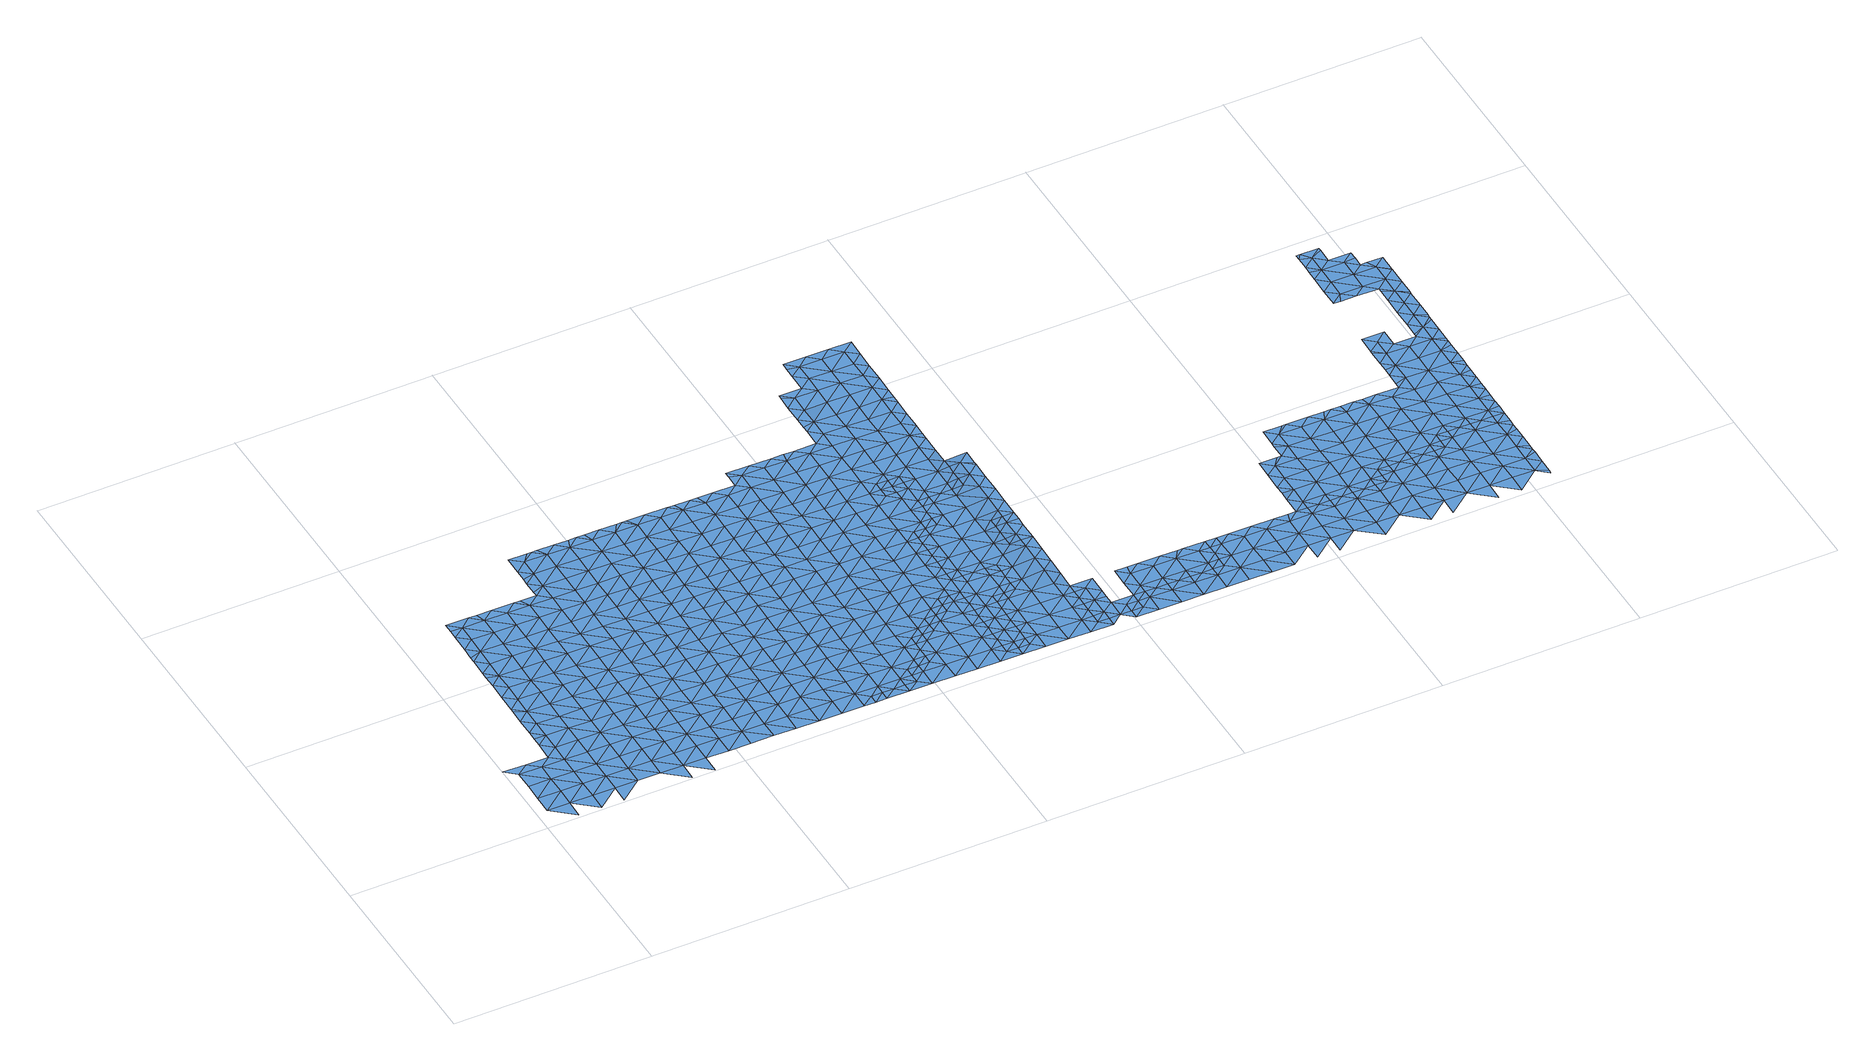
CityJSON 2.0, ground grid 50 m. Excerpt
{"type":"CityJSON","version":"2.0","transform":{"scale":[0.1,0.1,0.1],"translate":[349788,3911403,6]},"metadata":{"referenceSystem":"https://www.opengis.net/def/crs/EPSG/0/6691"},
"CityObjects":{
"waterbody1":{"type":"WaterBody","attributes":{"name":"7","class":"1140","function":"1","WaterBodyRiverFloodingRiskAttribute.description":"4","WaterBodyRiverFloodingRiskAttribute.rankOrg":"1","WaterBodyRiverFloodingRiskAttribute.adminType":"2","WaterBodyRiverFloodingRiskAttribute.scale":"L2"},"geometry":[{"type":"MultiSurface","lod":"1","boundaries":[[[0,1,2]],[[3,0,2]],[[4,5,1]],[[2,6,3]],[[4,7,5]],[[8,7,9]],[[4,1,0]],[[9,7,10]],[[11,12,3]],[[3,13,0]],[[7,4,10]],[[13,4,0]],[[10,14,9]],[[15,10,4]],[[3,12,13]],[[13,15,4]],[[16,14,10]],[[11,17,12]],[[10,15,16]],[[13,18,15]],[[16,19,14]],[[13,12,18]],[[20,14,19]],[[18,12,17]],[[20,21,22]],[[15,23,16]],[[19,21,20]],[[24,22,21]],[[25,19,16]],[[26,27,17]],[[15,18,23]],[[28,24,21]],[[29,24,28]],[[30,25,16]],[[30,16,23]],[[29,31,32]],[[19,33,21]],[[32,31,34]],[[18,17,27]],[[29,28,31]],[[18,35,23]],[[36,37,34]],[[31,36,34]],[[27,35,18]],[[28,21,33]],[[19,25,33]],[[38,39,37]],[[36,38,37]],[[23,40,30]],[[41,40,23]],[[31,28,42]],[[43,25,30]],[[39,44,45]],[[23,35,41]],[[28,33,42]],[[31,46,36]],[[45,44,47]],[[44,39,38]],[[48,35,27]],[[25,43,33]],[[49,31,42]],[[50,51,47]],[[52,38,36]],[[53,42,33]],[[47,44,50]],[[46,31,49]],[[30,40,43]],[[48,54,35]],[[35,55,41]],[[56,57,58]],[[56,51,57]],[[59,49,42]],[[51,50,57]],[[52,36,46]],[[44,38,52]],[[60,61,58]],[[33,43,53]],[[53,59,42]],[[52,62,44]],[[60,58,57]],[[63,43,40]],[[35,54,55]],[[62,64,44]],[[40,41,63]],[[61,65,66]],[[50,64,57]],[[60,65,61]],[[50,44,64]],[[48,67,54]],[[68,52,46]],[[41,55,63]],[[69,66,65]],[[70,49,59]],[[71,67,48]],[[46,49,68]],[[72,73,43]],[[74,65,60]],[[75,69,65]],[[49,70,68]],[[67,76,54]],[[54,77,55]],[[43,63,72]],[[53,43,73]],[[68,78,52]],[[57,64,79]],[[60,57,74]],[[55,77,63]],[[74,57,79]],[[59,53,80]],[[62,52,81]],[[77,54,76]],[[80,53,73]],[[70,59,80]],[[81,52,78]],[[82,79,64]],[[65,83,75]],[[83,65,74]],[[70,84,68]],[[64,62,82]],[[72,63,85]],[[63,77,85]],[[62,81,82]],[[85,86,72]],[[72,87,73]],[[70,80,88]],[[75,83,89]],[[87,80,73]],[[78,68,84]],[[90,91,79]],[[67,92,93]],[[70,88,84]],[[76,67,94]],[[74,91,83]],[[83,95,89]],[[79,82,90]],[[74,79,91]],[[94,67,93]],[[87,72,86]],[[77,96,85]],[[97,88,80]],[[77,76,96]],[[87,98,80]],[[78,84,99]],[[81,78,100]],[[98,97,80]],[[76,94,96]],[[82,81,100]],[[101,86,85]],[[83,102,95]],[[103,84,88]],[[78,99,100]],[[83,91,102]],[[104,101,85]],[[85,96,104]],[[105,91,90]],[[82,100,106]],[[90,82,107]],[[101,108,86]],[[108,98,87]],[[103,88,97]],[[99,84,103]],[[105,102,91]],[[109,95,102]],[[94,93,110]],[[82,106,107]],[[87,86,108]],[[103,111,99]],[[99,112,100]],[[110,93,113]],[[96,94,110]],[[105,90,107]],[[110,114,96]],[[108,115,98]],[[116,103,97]],[[106,100,112]],[[99,111,112]],[[104,96,117]],[[118,102,105]],[[97,98,116]],[[109,102,118]],[[117,96,114]],[[101,104,117]],[[119,108,101]],[[116,98,115]],[[107,106,120]],[[113,121,110]],[[122,111,103]],[[120,106,112]],[[123,109,118]],[[107,124,105]],[[125,122,103]],[[126,124,107]],[[111,122,112]],[[101,117,119]],[[119,127,108]],[[108,128,115]],[[105,124,118]],[[103,116,125]],[[107,120,126]],[[121,113,129]],[[114,110,121]],[[128,116,115]],[[130,117,114]],[[123,118,131]],[[132,131,118]],[[124,132,118]],[[128,108,127]],[[133,114,121]],[[120,112,134]],[[116,135,125]],[[134,112,122]],[[120,136,126]],[[137,121,129]],[[119,117,130]],[[114,133,130]],[[135,116,128]],[[138,122,125]],[[120,134,139]],[[140,131,141]],[[142,143,119]],[[144,140,141]],[[131,132,141]],[[136,145,126]],[[127,143,128]],[[145,132,124]],[[146,125,135]],[[137,147,121]],[[121,148,133]],[[144,149,150]],[[119,130,142]],[[120,139,136]],[[127,119,143]],[[124,126,145]],[[149,144,141]],[[138,125,146]],[[151,150,149]],[[143,152,128]],[[128,153,135]],[[132,154,141]],[[134,122,155]],[[151,156,157]],[[121,147,148]],[[139,134,155]],[[130,158,142]],[[151,149,156]],[[122,138,155]],[[130,133,158]],[[135,159,146]],[[155,160,139]],[[132,145,154]],[[156,161,157]],[[133,148,158]],[[136,139,160]],[[162,143,142]],[[128,152,153]],[[163,138,146]],[[136,164,145]],[[147,137,165]],[[141,154,166]],[[149,141,167]],[[168,162,142]],[[159,163,146]],[[169,161,156]],[[135,153,159]],[[165,170,147]],[[147,171,148]],[[167,172,149]],[[138,163,155]],[[142,158,168]],[[141,166,167]],[[136,160,173]],[[145,174,154]],[[170,171,147]],[[156,149,172]],[[148,171,158]],[[164,136,173]],[[156,172,169]],[[155,175,160]],[[152,143,176]],[[176,143,162]],[[174,177,154]],[[175,155,163]],[[145,164,174]],[[153,152,178]],[[169,172,179]],[[180,170,165]],[[166,154,177]],[[181,162,168]],[[178,152,176]],[[159,153,178]],[[167,166,177]],[[158,171,182]],[[168,158,181]],[[178,183,159]],[[159,184,163]],[[160,175,185]],[[173,160,186]],[[181,158,182]],[[187,171,170]],[[184,175,163]],[[179,172,188]],[[160,185,186]],[[181,189,162]],[[162,190,176]],[[164,173,191]],[[192,188,172]],[[167,177,193]],[[172,167,192]],[[190,178,176]],[[194,170,180]],[[191,173,186]],[[159,183,184]],[[171,195,182]],[[196,185,175]],[[167,193,192]],[[174,164,197]],[[190,162,189]],[[170,194,187]],[[196,186,185]],[[197,164,191]],[[198,175,184]],[[178,199,183]],[[192,200,188]],[[177,174,201]],[[177,202,193]],[[203,189,181]],[[204,199,178]],[[205,194,180]],[[171,187,195]],[[196,175,198]],[[204,178,190]],[[181,182,203]],[[174,197,201]],[[183,206,184]],[[193,202,192]],[[207,205,180]],[[205,187,194]],[[203,182,195]],[[208,200,192]],[[199,206,183]],[[202,177,201]],[[184,206,198]],[[209,186,196]],[[210,197,191]],[[191,186,211]],[[212,208,192]],[[213,189,203]],[[205,214,187]],[[187,215,195]],[[186,209,211]],[[190,189,216]],[[190,217,204]],[[212,192,202]],[[198,218,196]],[[215,203,195]],[[216,189,213]],[[210,191,211]],[[201,197,210]],[[204,217,199]],[[219,202,201]],[[220,198,206]],[[212,221,208]],[[222,209,196]],[[223,206,199]],[[187,214,215]],[[218,198,220]],[[218,222,196]],[[224,213,203]],[[190,216,217]],[[207,225,205]],[[219,201,210]],[[217,223,199]],[[209,226,211]],[[225,214,205]],[[202,227,212]],[[228,203,215]],[[226,210,211]],[[221,212,229]],[[223,230,206]],[[206,231,220]],[[225,207,232]],[[202,219,233]],[[214,234,215]],[[203,228,224]],[[225,234,214]],[[235,218,220]],[[209,222,226]],[[216,213,236]],[[237,219,210]],[[202,233,227]],[[229,212,227]],[[236,213,224]],[[217,216,236]],[[231,206,230]],[[238,228,215]],[[235,222,218]],[[239,237,210]],[[239,210,226]],[[217,240,223]],[[241,233,219]],[[242,243,232]],[[225,232,243]],[[235,220,231]],[[244,229,227]],[[245,224,228]],[[237,241,219]],[[215,234,246]],[[247,226,222]],[[217,236,248]],[[233,249,227]],[[238,215,246]],[[250,244,227]],[[251,247,222]],[[217,248,240]],[[225,252,234]],[[251,222,235]],[[230,223,253]],[[230,254,231]],[[249,250,227]],[[226,255,239]],[[245,228,238]],[[225,243,256]],[[257,248,236]],[[253,223,240]],[[234,252,246]],[[254,235,231]],[[236,224,257]],[[258,237,239]],[[233,241,249]],[[243,259,256]],[[225,256,252]],[[249,260,250]],[[224,245,257]],[[255,226,247]],[[255,258,239]],[[261,240,248]],[[230,253,254]],[[237,258,241]],[[254,262,235]],[[259,263,256]],[[264,265,246]],[[266,261,248]],[[264,246,252]],[[262,267,235]],[[238,265,245]],[[266,248,257]],[[238,246,265]],[[251,235,267]],[[251,268,247]],[[241,269,249]],[[253,240,261]],[[270,254,253]],[[260,249,271]],[[272,256,263]],[[256,273,252]],[[245,274,257]],[[241,258,275]],[[276,245,265]],[[255,247,268]],[[270,253,261]],[[249,269,271]],[[251,267,268]],[[257,277,266]],[[278,258,255]],[[241,275,269]],[[254,279,262]],[[263,280,272]],[[273,256,272]],[[264,252,273]],[[281,265,264]],[[282,279,254]],[[245,276,274]],[[283,255,268]],[[258,278,275]],[[254,270,282]],[[262,284,267]],[[280,285,272]],[[277,257,274]],[[269,286,271]],[[261,266,277]],[[281,264,273]],[[279,284,262]],[[278,255,283]],[[287,270,261]],[[281,288,265]],[[285,289,272]],[[265,290,276]],[[267,284,268]],[[289,291,272]],[[292,287,261]],[[273,272,291]],[[293,274,276]],[[292,261,277]],[[294,295,275]],[[294,275,278]],[[284,296,268]],[[268,297,283]],[[269,275,295]],[[290,265,288]],[[287,298,270]],[[299,281,273]],[[274,293,277]],[[269,295,286]],[[282,270,298]],[[282,300,279]],[[283,301,278]],[[299,288,281]],[[273,291,302]],[[300,284,279]],[[303,302,291]],[[276,290,293]],[[297,301,283]],[[295,304,286]],[[268,296,297]],[[305,294,278]],[[292,277,306]],[[273,302,299]],[[307,296,284]],[[306,277,293]],[[301,305,278]],[[308,287,292]],[[305,295,294]],[[282,298,300]],[[309,304,295]],[[303,310,302]],[[311,288,299]],[[312,298,287]],[[307,284,300]],[[290,288,313]],[[290,314,293]],[[292,306,315]],[[310,316,302]],[[307,317,296]],[[303,318,310]],[[305,319,295]],[[308,292,315]],[[299,302,316]],[[312,300,298]],[[288,311,313]],[[295,319,309]],[[320,311,299]],[[321,320,299]],[[297,296,322]],[[297,323,301]],[[306,293,314]],[[299,316,321]],[[324,307,300]],[[290,313,314]],[[322,296,317]],[[319,325,309]],[[287,308,312]],[[326,313,311]],[[305,301,323]],[[327,308,315]],[[326,311,320]],[[328,317,307]],[[306,314,329]],[[297,322,323]],[[315,306,330]],[[300,312,324]],[[324,331,307]],[[305,332,319]],[[306,329,330]],[[325,319,333]],[[334,312,308]],[[326,320,335]],[[305,323,336]],[[327,315,330]],[[328,307,331]],[[319,332,333]],[[313,326,337]],[[314,313,338]],[[322,339,323]],[[305,336,332]],[[322,317,339]],[[335,340,326]],[[324,312,334]],[[313,337,338]],[[339,317,328]],[[308,327,334]],[[329,314,341]],[[342,337,326]],[[324,343,331]],[[340,335,344]],[[340,342,326]],[[339,345,323]],[[341,314,338]],[[332,346,333]],[[330,329,341]],[[347,327,330]],[[348,328,331]],[[349,332,336]],[[324,334,350]],[[336,323,351]],[[343,324,350]],[[343,348,331]],[[347,330,341]],[[351,323,345]],[[352,334,327]],[[353,337,342]],[[339,328,348]],[[354,353,342]],[[355,327,347]],[[338,337,356]],[[338,357,341]],[[336,351,349]],[[346,332,349]],[[352,327,355]],[[352,358,334]],[[337,353,356]],[[345,339,359]],[[341,360,347]],[[361,351,345]],[[350,334,358]],[[339,348,359]],[[362,363,364]],[[357,360,341]],[[354,365,353]],[[362,346,363]],[[338,356,357]],[[346,349,363]],[[366,365,354]],[[367,345,359]],[[343,350,368]],[[365,369,353]],[[363,370,364]],[[355,347,360]],[[368,371,343]],[[356,353,369]],[[371,359,348]],[[349,351,361]],[[355,372,352]],[[350,358,368]],[[345,367,361]],[[360,372,355]],[[348,343,371]],[[373,374,375]],[[363,349,376]],[[373,377,374]],[[378,367,359]],[[376,349,361]],[[352,379,358]],[[377,380,374]],[[357,356,381]],[[382,360,357]],[[374,383,375]],[[356,369,381]],[[384,375,383]],[[385,359,371]],[[381,382,357]],[[386,361,367]],[[352,372,387]],[[388,363,376]],[[389,384,383]],[[370,363,388]],[[380,390,374]],[[369,391,381]],[[383,392,389]],[[368,358,379]],[[392,393,394]],[[378,359,385]],[[378,386,367]],[[386,376,361]],[[352,387,379]],[[394,389,392]],[[360,395,372]],[[390,380,396]],[[390,397,374]],[[391,398,381]],[[399,395,360]],[[383,374,397]],[[392,400,393]],[[401,402,368]],[[403,400,404]],[[405,370,388]],[[397,406,383]],[[403,393,400]],[[360,382,399]],[[407,388,376]],[[368,379,401]],[[406,408,383]],[[371,368,402]],[[383,408,392]],[[371,409,385]],[[395,410,372]],[[411,381,398]],[[400,412,404]],[[382,381,411]],[[413,379,387]],[[408,414,392]],[[415,378,385]],[[416,404,412]],[[417,376,386]],[[387,372,410]],[[414,418,392]],[[407,405,388]],[[398,416,412]],[[419,420,382]],[[382,420,399]],[[382,411,419]],[[400,392,418]],[[413,401,379]],[[409,415,385]],[[407,376,417]],[[371,402,409]],[[418,421,400]],[[422,398,412]],[[411,398,422]],[[421,423,400]],[[378,424,386]],[[425,426,399]],[[399,426,395]],[[425,399,420]],[[412,400,423]],[[387,410,413]],[[427,411,422]],[[426,428,395]],[[386,429,417]],[[430,405,407]],[[428,431,395]],[[395,431,410]],[[432,433,401]],[[424,429,386]],[[432,401,413]],[[378,415,424]],[[422,434,427]],[[435,407,417]],[[402,401,433]],[[431,436,410]],[[436,437,410]],[[410,437,413]],[[412,423,438]],[[409,402,433]],[[422,412,439]],[[430,407,440]],[[438,423,441]],[[439,412,438]],[[437,442,413]],[[434,422,439]],[[435,417,429]],[[413,442,432]],[[409,433,443]],[[440,407,435]],[[415,409,444]],[[441,445,438]],[[446,445,441]],[[424,415,444]],[[447,434,439]],[[409,443,444]],[[442,448,432]],[[432,449,433]],[[445,450,438]],[[442,437,451]],[[433,452,443]],[[439,438,450]],[[453,447,439]],[[454,435,429]],[[455,440,435]],[[456,424,444]],[[450,453,439]],[[429,424,454]],[[452,457,443]],[[457,458,443]],[[443,458,444]],[[433,449,452]],[[451,459,442]],[[432,448,449]],[[424,456,454]],[[447,453,460]],[[461,455,435]],[[459,462,442]],[[451,463,459]],[[458,464,444]],[[448,442,462]],[[461,435,454]],[[465,452,449]],[[462,466,448]],[[466,467,448]],[[448,467,449]],[[456,444,464]],[[468,454,456]],[[469,464,458]],[[467,470,449]],[[471,455,472]],[[455,461,472]],[[473,468,456]],[[465,449,470]],[[474,475,471]],[[473,456,464]],[[454,476,461]],[[475,474,477]],[[474,471,472]],[[469,478,464]],[[476,472,461]],[[467,479,470]],[[479,467,480]],[[481,477,474]],[[482,477,481]],[[476,454,468]],[[470,483,484]],[[478,485,464]],[[486,473,464]],[[484,483,478]],[[481,487,482]],[[476,488,472]],[[470,479,483]],[[489,487,490]],[[480,491,479]],[[489,482,487]],[[474,472,488]],[[492,468,473]],[[478,483,485]],[[486,464,485]],[[491,493,479]],[[494,490,487]],[[474,488,495]],[[481,474,496]],[[492,473,486]],[[476,468,492]],[[497,488,476]],[[483,498,485]],[[499,493,491]],[[474,495,496]],[[483,479,498]],[[487,481,500]],[[479,493,498]],[[487,500,494]],[[497,476,492]],[[481,496,500]],[[485,501,486]],[[497,502,488]],[[499,503,493]],[[504,503,499]],[[505,492,486]],[[485,498,506]],[[494,507,508]],[[495,488,509]],[[495,510,496]],[[503,511,493]],[[501,485,506]],[[501,505,486]],[[494,500,507]],[[509,488,502]],[[509,510,495]],[[498,493,511]],[[496,512,500]],[[513,514,498]],[[515,516,517]],[[498,514,506]],[[513,498,511]],[[515,508,516]],[[497,492,505]],[[508,507,516]],[[510,512,496]],[[518,502,497]],[[500,512,507]],[[519,501,506]],[[514,519,506]],[[516,520,517]],[[521,518,497]],[[522,516,507]],[[521,497,505]],[[523,505,501]],[[519,523,501]],[[522,507,512]],[[509,502,524]],[[509,525,510]],[[526,521,505]],[[522,527,516]],[[528,505,523]],[[524,502,518]],[[510,525,512]],[[505,528,526]],[[520,516,527]],[[526,529,521]],[[518,521,529]],[[509,524,525]],[[512,530,522]],[[525,530,512]],[[518,531,524]],[[518,529,531]],[[522,532,527]],[[520,527,533]],[[524,534,525]],[[535,524,531]],[[536,532,522]],[[536,522,530]],[[534,524,535]],[[537,530,525]],[[534,537,525]],[[533,527,532]],[[537,538,530]],[[530,538,536]],[[538,539,536]],[[540,533,532]],[[532,536,539]],[[532,539,540]]]}]},
"waterbody2":{"type":"WaterBody","attributes":{"name":"7","class":"1140","function":"1","WaterBodyRiverFloodingRiskAttribute.description":"4","WaterBodyRiverFloodingRiskAttribute.rankOrg":"2","WaterBodyRiverFloodingRiskAttribute.adminType":"2","WaterBodyRiverFloodingRiskAttribute.scale":"L2"},"geometry":[{"type":"MultiSurface","lod":"1","boundaries":[[[243,242,259]],[[259,242,541]],[[263,259,541]],[[541,542,263]],[[280,263,542]],[[542,285,280]],[[543,285,542]],[[543,544,285]],[[289,285,544]],[[291,289,303]],[[303,289,544]],[[303,544,318]],[[544,543,545]],[[545,543,546]],[[544,545,318]],[[310,318,547]],[[318,545,547]],[[316,310,547]],[[548,545,546]],[[321,316,549]],[[316,547,549]],[[320,321,335]],[[335,321,549]],[[548,546,550]],[[547,545,548]],[[551,549,547]],[[335,549,344]],[[552,547,548]],[[551,547,552]],[[344,549,551]],[[548,550,553]],[[548,554,552]],[[354,342,340]],[[555,344,551]],[[340,344,555]],[[553,550,556]],[[554,551,552]],[[354,340,555]],[[554,548,553]],[[555,551,557]],[[553,556,377]],[[354,555,366]],[[558,366,555]],[[551,554,557]],[[373,375,553]],[[553,375,554]],[[553,377,373]],[[377,556,559]],[[555,557,558]],[[375,384,554]],[[384,389,554]],[[557,554,389]],[[558,560,366]],[[380,377,559]],[[389,394,557]],[[393,558,557]],[[365,366,560]],[[394,393,557]],[[369,365,391]],[[396,380,559]],[[391,365,560]],[[393,403,558]],[[403,404,558]],[[558,404,560]],[[404,416,560]],[[559,561,396]],[[416,398,560]],[[391,560,398]],[[390,396,562]],[[396,561,562]],[[397,390,562]],[[562,563,397]],[[406,563,408]],[[406,397,563]],[[563,564,408]],[[414,408,564]],[[419,565,420]],[[419,411,565]],[[418,414,564]],[[562,561,566]],[[411,427,565]],[[562,567,563]],[[564,568,418]],[[566,567,562]],[[421,418,568]],[[425,569,426]],[[569,420,565]],[[425,420,569]],[[570,564,563]],[[427,434,565]],[[423,421,441]],[[441,421,568]],[[569,571,426]],[[428,571,431]],[[428,426,571]],[[570,563,567]],[[434,572,565]],[[571,573,431]],[[564,574,568]],[[446,441,568]],[[565,575,569]],[[436,431,573]],[[436,451,437]],[[576,574,564]],[[576,564,570]],[[574,446,568]],[[451,436,573]],[[569,577,571]],[[572,434,447]],[[575,577,569]],[[565,572,575]],[[567,566,578]],[[571,577,573]],[[578,566,579]],[[570,567,578]],[[447,460,572]],[[574,580,446]],[[451,573,463]],[[445,446,580]],[[450,445,580]],[[581,574,576]],[[573,582,463]],[[580,583,450]],[[570,578,584]],[[576,570,581]],[[453,583,460]],[[453,450,583]],[[573,577,582]],[[585,586,572]],[[578,579,587]],[[570,584,581]],[[572,460,585]],[[575,586,577]],[[574,588,580]],[[575,572,586]],[[589,590,578]],[[459,463,591]],[[460,583,585]],[[592,588,574]],[[578,587,589]],[[463,582,591]],[[462,459,591]],[[584,578,590]],[[592,574,581]],[[587,579,593]],[[594,582,577]],[[591,595,462]],[[590,596,584]],[[580,597,583]],[[596,598,584]],[[466,462,595]],[[466,480,467]],[[581,584,598]],[[599,587,593]],[[600,577,586]],[[598,601,581]],[[602,592,581]],[[480,466,595]],[[582,603,591]],[[601,602,581]],[[585,604,586]],[[597,580,588]],[[594,577,600]],[[594,603,582]],[[593,605,599]],[[585,583,606]],[[607,588,592]],[[604,608,586]],[[595,491,480]],[[608,609,586]],[[586,609,600]],[[606,583,597]],[[585,606,604]],[[607,592,602]],[[595,591,603]],[[610,491,595]],[[603,610,595]],[[607,611,588]],[[588,611,597]],[[612,613,600]],[[600,613,594]],[[600,609,612]],[[614,604,606]],[[615,606,597]],[[611,615,597]],[[613,616,594]],[[617,605,618]],[[594,619,603]],[[606,620,614]],[[499,491,610]],[[615,620,606]],[[616,619,594]],[[603,619,610]],[[504,499,610]],[[617,618,621]],[[613,622,616]],[[623,504,610]],[[619,623,610]],[[618,624,621]],[[622,625,616]],[[626,619,616]],[[627,628,621]],[[625,626,616]],[[628,629,630]],[[623,631,504]],[[621,624,627]],[[632,623,619]],[[503,504,631]],[[626,632,619]],[[511,503,631]],[[629,628,627]],[[633,631,623]],[[634,511,631]],[[513,511,634]],[[514,513,634]],[[633,623,632]],[[627,624,635]],[[629,627,636]],[[637,636,627]],[[638,514,634]],[[639,631,633]],[[634,631,639]],[[640,638,634]],[[640,634,639]],[[627,635,637]],[[641,636,637]],[[637,642,641]],[[637,635,643]],[[637,644,642]],[[637,643,644]],[[645,642,644]],[[644,646,645]],[[644,643,647]],[[647,643,648]],[[646,644,647]],[[649,646,647]],[[647,650,649]],[[651,650,647]],[[647,648,651]],[[651,648,652]],[[651,653,650]],[[654,650,653]],[[655,654,653]],[[656,657,655]],[[653,656,655]],[[658,659,657]],[[651,652,660]],[[657,656,658]],[[651,661,653]],[[662,661,651]],[[662,651,660]],[[663,658,656]],[[653,664,656]],[[661,664,653]],[[664,663,656]],[[660,665,662]],[[662,666,661]],[[665,666,662]],[[667,663,664]],[[666,668,661]],[[661,669,664]],[[668,669,661]],[[669,667,664]],[[666,665,670]],[[668,671,669]],[[668,666,671]],[[667,669,672]],[[666,670,671]],[[673,672,669]],[[673,669,671]],[[673,674,672]],[[670,675,676]],[[671,670,676]],[[677,674,673]],[[678,671,676]],[[673,671,679]],[[671,678,679]],[[677,673,679]],[[676,680,678]],[[676,681,680]],[[682,677,679]],[[678,683,679]],[[684,682,679]],[[678,680,683]],[[683,685,679]],[[679,685,684]],[[680,686,683]],[[687,686,680]],[[688,684,685]],[[686,689,683]],[[683,690,685]],[[685,691,688]],[[685,690,691]],[[683,689,690]],[[686,687,692]],[[686,693,689]],[[694,691,690]],[[690,695,694]],[[690,689,693]],[[686,692,693]],[[690,696,695]],[[690,693,696]],[[697,693,692]],[[698,695,696]],[[699,692,700]],[[697,692,699]],[[697,701,693]],[[698,696,702]],[[696,693,701]],[[696,701,702]],[[703,699,700]],[[703,697,699]],[[704,702,705]],[[702,701,705]],[[706,704,705]],[[707,701,697]],[[708,706,705]],[[707,697,703]],[[707,709,701]],[[701,710,705]],[[711,708,705]],[[701,709,710]],[[711,705,710]],[[703,712,713]],[[707,703,713]],[[714,709,707]],[[713,715,707]],[[716,711,710]],[[709,717,710]],[[716,710,718]],[[707,715,714]],[[717,718,710]],[[709,714,717]],[[713,719,715]],[[720,713,721]],[[722,714,715]],[[723,718,717]],[[719,713,720]],[[719,722,715]],[[714,722,717]],[[717,724,723]],[[722,725,717]],[[717,725,724]],[[726,727,720]],[[720,728,719]],[[727,728,720]],[[728,722,719]],[[729,730,731]],[[731,724,729]],[[724,725,729]],[[732,725,722]],[[733,730,729]],[[734,727,726]],[[735,729,725]],[[722,728,732]],[[736,733,729]],[[734,728,727]],[[725,732,737]],[[728,738,732]],[[725,737,735]],[[736,729,735]],[[738,728,734]],[[739,736,735]],[[740,735,737]],[[732,738,741]],[[737,732,740]],[[742,738,734]],[[743,739,735]],[[744,734,745]],[[740,732,741]],[[742,734,744]],[[746,741,738]],[[742,747,738]],[[735,748,743]],[[746,738,747]],[[735,740,748]],[[749,740,741]],[[750,741,746]],[[749,741,750]],[[751,743,748]],[[752,753,740]],[[752,740,749]],[[748,740,753]],[[754,748,753]],[[751,748,755]],[[748,754,755]]]}]},
"waterbody3":{"type":"WaterBody","attributes":{"name":"7","class":"1140","function":"1","WaterBodyRiverFloodingRiskAttribute.description":"4","WaterBodyRiverFloodingRiskAttribute.rankOrg":"2","WaterBodyRiverFloodingRiskAttribute.adminType":"2","WaterBodyRiverFloodingRiskAttribute.scale":"L2"},"geometry":[{"type":"MultiSurface","lod":"1","boundaries":[[[465,470,756]],[[756,484,478]],[[452,465,457]],[[457,465,756]],[[457,469,458]],[[469,457,756]],[[478,469,756]],[[756,470,484]]]}]},
"waterbody4":{"type":"WaterBody","attributes":{"name":"7","class":"1140","function":"1","WaterBodyRiverFloodingRiskAttribute.description":"4","WaterBodyRiverFloodingRiskAttribute.rankOrg":"1","WaterBodyRiverFloodingRiskAttribute.adminType":"2","WaterBodyRiverFloodingRiskAttribute.scale":"L2"},"geometry":[{"type":"MultiSurface","lod":"1","boundaries":[[[601,598,757]],[[587,599,758]],[[589,587,758]],[[617,628,759]],[[630,759,628]],[[605,760,758]],[[761,762,760]],[[590,589,758]],[[762,757,598]],[[763,757,762]],[[605,759,760]],[[630,760,759]],[[763,764,757]],[[758,760,762]],[[758,762,590]],[[602,757,764]],[[601,757,602]],[[596,590,762]],[[598,596,762]],[[761,763,762]],[[617,621,628]],[[599,605,758]],[[759,605,617]]]}]},
"waterbody5":{"type":"WaterBody","attributes":{"name":"7","class":"1140","function":"1","WaterBodyRiverFloodingRiskAttribute.description":"4","WaterBodyRiverFloodingRiskAttribute.rankOrg":"1","WaterBodyRiverFloodingRiskAttribute.adminType":"2","WaterBodyRiverFloodingRiskAttribute.scale":"L2"},"geometry":[{"type":"MultiSurface","lod":"1","boundaries":[[[765,766,767]],[[614,767,604]],[[608,604,767]],[[608,767,609]],[[609,767,766]],[[612,609,766]],[[622,612,766]],[[768,625,766]],[[768,766,765]],[[612,622,613]],[[625,622,766]],[[620,765,767]],[[614,620,767]]]}]},
"waterbody6":{"type":"WaterBody","attributes":{"name":"7","class":"1140","function":"1","WaterBodyRiverFloodingRiskAttribute.description":"4","WaterBodyRiverFloodingRiskAttribute.rankOrg":"1","WaterBodyRiverFloodingRiskAttribute.adminType":"2","WaterBodyRiverFloodingRiskAttribute.scale":"L2"},"geometry":[{"type":"MultiSurface","lod":"1","boundaries":[[[769,770,771]],[[772,773,769]],[[772,774,773]],[[646,775,774]],[[775,646,649]],[[650,654,649]],[[657,659,776]],[[655,657,776]],[[776,775,655]],[[654,655,775]],[[649,654,775]],[[773,775,776]],[[776,659,777]],[[642,774,772]],[[769,778,772]],[[779,630,778]],[[770,780,771]],[[776,777,773]],[[781,773,777]],[[782,773,781]],[[782,769,773]],[[782,770,769]],[[780,783,771]],[[642,645,774]],[[778,771,779]],[[778,769,771]],[[771,783,779]],[[641,772,636]],[[641,642,772]],[[645,646,774]],[[630,629,778]],[[629,636,778]],[[778,636,772]],[[774,775,773]]]}]},
"waterbody7":{"type":"WaterBody","attributes":{"name":"7","class":"1140","function":"1","WaterBodyRiverFloodingRiskAttribute.description":"4","WaterBodyRiverFloodingRiskAttribute.rankOrg":"1","WaterBodyRiverFloodingRiskAttribute.adminType":"2","WaterBodyRiverFloodingRiskAttribute.scale":"L2"},"geometry":[{"type":"MultiSurface","lod":"1","boundaries":[[[784,785,786]],[[724,731,787]],[[788,706,708]],[[788,789,706]],[[788,790,789]],[[788,791,790]],[[792,791,788]],[[793,791,792]],[[790,791,793]],[[743,751,794]],[[794,795,743]],[[795,794,796]],[[794,797,796]],[[798,799,800]],[[798,801,799]],[[802,801,803]],[[804,802,803]],[[805,802,804]],[[805,806,802]],[[807,806,805]],[[807,808,806]],[[807,809,808]],[[810,809,807]],[[810,811,809]],[[812,811,810]],[[812,813,811]],[[814,815,816]],[[816,817,814]],[[816,818,817]],[[819,820,805]],[[821,819,805]],[[822,823,824]],[[786,825,826]],[[806,808,827]],[[828,785,784]],[[829,785,828]],[[785,829,830]],[[829,831,830]],[[832,831,829]],[[833,831,832]],[[834,831,833]],[[835,831,834]],[[835,836,831]],[[793,837,790]],[[838,837,793]],[[837,838,839]],[[838,840,839]],[[841,839,840]],[[841,840,842]],[[839,841,837]],[[843,837,841]],[[844,843,841]],[[844,845,843]],[[846,845,844]],[[846,847,845]],[[848,847,846]],[[849,850,851]],[[849,847,850]],[[849,852,847]],[[852,849,853]],[[854,853,849]],[[853,855,852]],[[855,853,856]],[[855,856,790]],[[843,855,790]],[[845,852,855]],[[854,849,851]],[[857,854,851]],[[854,857,858]],[[854,858,859]],[[848,860,847]],[[861,844,862]],[[863,844,861]],[[864,865,866]],[[865,864,867]],[[867,864,868]],[[868,864,838]],[[868,838,869]],[[870,868,869]],[[850,847,860]],[[847,852,845]],[[846,844,863]],[[845,855,843]],[[862,844,841]],[[843,790,837]],[[789,790,856]],[[789,856,871]],[[872,789,871]],[[695,872,871]],[[706,789,872]],[[704,706,872]],[[872,702,704]],[[698,702,872]],[[695,698,872]],[[694,695,871]],[[688,691,873]],[[853,871,856]],[[859,853,854]],[[684,688,873]],[[859,858,677]],[[874,868,870]],[[875,868,874]],[[876,877,878]],[[876,878,879]],[[879,878,808]],[[827,808,878]],[[827,878,880]],[[827,880,881]],[[882,881,880]],[[881,882,883]],[[882,796,883]],[[884,796,882]],[[870,884,882]],[[885,884,870]],[[886,861,862]],[[862,841,842]],[[840,887,842]],[[887,840,888]],[[888,840,866]],[[864,866,840]],[[889,867,868]],[[838,864,840]],[[838,793,869]],[[869,793,890]],[[889,868,875]],[[877,875,874]],[[877,874,880]],[[891,879,808]],[[877,880,878]],[[892,885,890]],[[892,890,792]],[[892,792,893]],[[787,892,893]],[[730,892,787]],[[894,892,730]],[[892,894,884]],[[793,792,890]],[[835,834,895]],[[836,830,831]],[[896,785,830]],[[786,785,896]],[[825,786,896]],[[824,897,822]],[[898,822,897]],[[899,817,900]],[[900,817,819]],[[900,819,901]],[[901,819,821]],[[821,805,902]],[[903,820,819]],[[818,903,819]],[[817,818,819]],[[822,815,814]],[[898,815,822]],[[904,905,906]],[[904,907,905]],[[813,908,811]],[[809,811,908]],[[820,810,807]],[[809,909,808]],[[885,870,890]],[[805,820,807]],[[802,806,827]],[[884,894,795]],[[795,894,736]],[[733,736,894]],[[890,870,869]],[[874,870,882]],[[907,904,910]],[[904,911,912]],[[906,911,904]],[[906,897,911]],[[824,911,897]],[[824,896,911]],[[795,736,739]],[[733,894,730]],[[902,805,804]],[[801,802,799]],[[913,800,799]],[[755,914,794]],[[796,797,883]],[[824,825,896]],[[911,896,912]],[[912,896,830]],[[915,912,830]],[[916,915,830]],[[836,916,830]],[[797,917,883]],[[883,917,881]],[[874,882,880]],[[796,884,795]],[[739,743,795]],[[751,755,794]],[[731,730,787]],[[910,904,912]],[[893,718,787]],[[893,792,788]],[[915,910,912]],[[918,886,862]],[[918,862,919]],[[842,919,862]],[[892,884,885]],[[799,802,827]],[[913,799,827]],[[800,913,920]],[[881,917,913]],[[827,881,913]],[[887,919,842]],[[921,809,908]],[[809,921,909]],[[909,891,808]],[[682,859,677]],[[682,684,859]],[[873,859,684]],[[873,853,859]],[[853,873,871]],[[691,871,873]],[[691,694,871]],[[708,711,788]],[[893,788,711]],[[893,711,716]],[[716,718,893]],[[723,787,718]],[[723,724,787]],[[922,797,794]],[[923,797,922]],[[797,923,924]],[[925,814,926]],[[925,822,814]],[[927,822,925]],[[823,822,927]],[[824,823,928]],[[929,930,825]],[[826,825,930]],[[929,825,928]],[[824,928,825]],[[926,817,899]],[[926,814,817]],[[917,931,932]],[[924,931,917]],[[924,917,797]],[[794,914,922]],[[920,913,932]],[[917,932,913]]]}]}
},
"vertices":[
[85,98,3],[28,99,3],[27,53,3],[84,52,3],[85,145,3],[29,145,3],[83,6,3],[29,192,3],[1,215,3],[58,214,3],[86,191,3],[140,5,3],[141,51,3],[141,97,3],[115,213,3],[142,144,3],[143,190,3],[198,50,3],[198,96,3],[144,236,3],[116,260,3],[145,282,3],[116,283,3],[199,143,3],[117,306,3],[201,235,3],[197,4,3],[254,49,3],[145,328,3],[117,352,3],[200,189,3],[146,375,3],[118,388,3],[201,281,3],[118,398,3],[255,95,3],[147,421,3],[119,444,3],[148,467,3],[120,491,3],[257,188,3],[256,142,3],[202,327,3],[257,234,3],[148,513,3],[120,520,3],[204,420,3],[120,537,3],[311,48,3],[203,374,3],[149,559,3],[121,583,3],[204,466,3],[258,280,3],[312,94,3],[313,141,3],[121,597,3],[150,606,3],[122,629,3],[259,327,3],[151,652,3],[123,676,3],[205,512,3],[313,187,3],[206,559,3],[152,698,3],[123,698,3],[368,47,3],[260,419,3],[123,722,3],[260,373,3],[367,1,3],[314,233,3],[315,279,3],[208,651,3],[180,721,3],[369,94,3],[369,140,3],[261,465,3],[207,605,3],[316,326,3],[262,511,3],[263,558,3],[208,697,3],[317,418,3],[370,186,3],[371,232,3],[372,278,3],[317,372,3],[201,720,3],[264,604,3],[264,650,3],[424,0,3],[425,46,3],[426,93,3],[237,720,3],[426,139,3],[373,371,3],[373,325,3],[318,464,3],[319,510,3],[428,231,3],[265,696,3],[374,417,3],[427,185,3],[321,649,3],[320,557,3],[320,603,3],[429,277,3],[294,719,3],[482,92,3],[375,463,3],[376,509,3],[482,45,3],[483,138,3],[429,324,3],[430,370,3],[484,184,3],[322,695,3],[485,230,3],[376,556,3],[539,91,3],[432,462,3],[310,719,3],[378,648,3],[431,416,3],[377,602,3],[485,277,3],[486,323,3],[538,44,3],[541,183,3],[351,718,3],[379,694,3],[540,137,3],[432,509,3],[487,369,3],[434,601,3],[595,44,3],[488,461,3],[433,555,3],[351,731,3],[379,741,3],[541,229,3],[542,276,3],[351,764,3],[435,647,3],[488,415,3],[596,90,3],[597,136,3],[380,787,3],[352,781,3],[352,810,3],[543,322,3],[544,368,3],[436,693,3],[489,508,3],[381,833,3],[353,857,3],[597,182,3],[545,414,3],[490,554,3],[399,856,3],[599,275,3],[545,460,3],[492,646,3],[652,43,3],[436,740,3],[437,786,3],[598,228,3],[410,856,3],[653,89,3],[654,135,3],[438,832,3],[491,600,3],[492,692,3],[546,507,3],[600,321,3],[493,739,3],[601,367,3],[424,855,3],[709,42,3],[655,227,3],[654,181,3],[601,413,3],[602,459,3],[547,553,3],[548,599,3],[710,134,3],[467,855,3],[656,274,3],[657,320,3],[548,645,3],[495,831,3],[494,785,3],[710,88,3],[711,180,3],[604,552,3],[549,692,3],[603,506,3],[658,412,3],[503,854,3],[550,738,3],[551,784,3],[712,227,3],[657,366,3],[766,87,3],[659,459,3],[766,41,3],[523,854,3],[604,598,3],[606,691,3],[605,644,3],[551,830,3],[713,273,3],[767,133,3],[768,179,3],[713,319,3],[714,365,3],[660,551,3],[607,737,3],[660,505,3],[543,853,3],[661,597,3],[715,411,3],[769,272,3],[823,86,3],[662,643,3],[608,829,3],[769,226,3],[580,853,3],[716,458,3],[716,504,3],[822,40,3],[607,783,3],[824,132,3],[717,550,3],[770,318,3],[664,736,3],[825,225,3],[663,690,3],[772,410,3],[664,782,3],[851,39,3],[851,62,3],[623,852,3],[826,271,3],[825,178,3],[719,642,3],[771,364,3],[665,828,3],[637,852,3],[718,596,3],[881,131,3],[773,457,3],[773,503,3],[720,689,3],[880,85,3],[827,317,3],[720,735,3],[880,62,3],[648,852,3],[829,409,3],[774,549,3],[908,61,3],[882,177,3],[882,224,3],[828,363,3],[775,595,3],[776,642,3],[722,827,3],[829,456,3],[694,851,3],[937,84,3],[938,130,3],[884,316,3],[721,781,3],[883,270,3],[885,362,3],[777,734,3],[831,548,3],[936,61,3],[938,177,3],[830,502,3],[776,688,3],[832,594,3],[965,60,3],[751,850,3],[886,455,3],[939,223,3],[965,84,3],[940,269,3],[966,107,3],[885,409,3],[941,315,3],[778,780,3],[779,826,3],[832,641,3],[833,687,3],[887,501,3],[995,176,3],[888,547,3],[834,733,3],[994,129,3],[994,106,3],[769,850,3],[835,779,3],[941,361,3],[888,593,3],[943,454,3],[807,849,3],[1023,129,3],[996,222,3],[944,500,3],[997,268,3],[997,314,3],[942,408,3],[1023,152,3],[889,640,3],[1022,106,3],[835,825,3],[1024,198,3],[1024,175,3],[890,686,3],[891,732,3],[944,546,3],[826,849,3],[1053,221,3],[1000,453,3],[946,639,3],[998,360,3],[999,407,3],[945,592,3],[892,824,3],[864,848,3],[1001,499,3],[1052,198,3],[892,778,3],[1053,267,3],[1054,313,3],[947,685,3],[1081,220,3],[1055,359,3],[1081,243,3],[1002,592,3],[1081,197,3],[948,731,3],[921,847,3],[1056,406,3],[1003,638,3],[949,824,3],[1001,545,3],[948,777,3],[1057,498,3],[1110,266,3],[1110,243,3],[1057,452,3],[1111,312,3],[1112,359,3],[1058,544,3],[1004,684,3],[1113,405,3],[1005,776,3],[922,879,3],[950,870,3],[922,893,3],[1139,266,3],[1138,243,3],[1004,730,3],[1059,591,3],[1139,289,3],[979,892,3],[1060,637,3],[1113,451,3],[1192,80,3],[1221,79,3],[1193,103,3],[1006,823,3],[1192,57,3],[1061,729,3],[1115,543,3],[1220,56,3],[1168,311,3],[1169,358,3],[1222,126,3],[1193,126,3],[1060,683,3],[1062,775,3],[1114,497,3],[1007,869,3],[1194,149,3],[1249,79,3],[1167,288,3],[1222,172,3],[1194,195,3],[1194,172,3],[1170,450,3],[1249,56,3],[1250,102,3],[1196,288,3],[1169,404,3],[1223,218,3],[1116,590,3],[1116,636,3],[1195,218,3],[1195,242,3],[1035,891,3],[1250,125,3],[1063,868,3],[1250,148,3],[1117,682,3],[1171,496,3],[1197,334,3],[1224,264,3],[1172,542,3],[1251,171,3],[1118,728,3],[1195,265,3],[1063,822,3],[1251,194,3],[1197,357,3],[1197,380,3],[1252,218,3],[1225,310,3],[1252,241,3],[1119,774,3],[1198,403,3],[1198,426,3],[1225,334,3],[1199,450,3],[1120,821,3],[1066,891,3],[1199,473,3],[1172,589,3],[1173,635,3],[1253,333,3],[1120,867,3],[1199,496,3],[1200,519,3],[1281,263,3],[1281,309,3],[1092,890,3],[1280,240,3],[1229,541,3],[1174,681,3],[1175,727,3],[1309,263,3],[1309,240,3],[1282,333,3],[1229,588,3],[1230,634,3],[1309,286,3],[1228,518,3],[1202,658,3],[1310,309,3],[1176,820,3],[1149,890,3],[1176,774,3],[1202,681,3],[1203,704,3],[1257,541,3],[1310,332,3],[1177,866,3],[1257,564,3],[1257,518,3],[1232,726,3],[1230,657,3],[1258,587,3],[1258,610,3],[1233,819,3],[1231,703,3],[1259,657,3],[1150,936,3],[1178,912,3],[1232,773,3],[1179,958,3],[1150,953,3],[1234,865,3],[1151,982,2],[1260,703,3],[1287,633,3],[1286,610,3],[1179,1005,1],[1151,1028,2],[1288,679,3],[1259,680,3],[1288,725,3],[1289,772,3],[1180,1051,3],[1235,911,3],[1152,1067,2],[1152,1074,3],[1315,609,3],[1290,818,3],[1344,632,3],[1209,1073,3],[1235,957,3],[1236,1004,3],[1291,864,3],[1344,678,3],[1343,609,3],[1237,1050,3],[1346,771,3],[1291,910,3],[1372,632,6],[1372,608,6],[1347,817,3],[1345,724,3],[1238,1096,3],[1210,1120,3],[1292,956,3],[1293,1003,3],[1372,655,6],[1294,1049,3],[1373,678,6],[1373,701,5],[1210,1147,3],[1239,1142,3],[1211,1166,3],[1348,909,3],[1374,747,3],[1267,1165,3],[1348,863,3],[1295,1095,3],[1375,793,3],[1349,956,3],[1350,1002,3],[1376,840,3],[1295,1141,3],[1375,810,3],[1376,886,3],[1351,1048,3],[1377,932,3],[1352,1140,3],[1324,1164,3],[1378,978,3],[1377,952,3],[1351,1094,3],[1379,1024,3],[1379,1071,3],[1380,1117,3],[1381,1163,3],
[879,39,3],[936,38,3],[993,37,3],[994,83,3],[1050,82,3],[1050,36,3],[1051,128,3],[1107,81,3],[1052,175,3],[1106,35,3],[1109,174,3],[1108,127,3],[1164,80,3],[1165,126,3],[1110,220,3],[1163,34,3],[1166,173,3],[1166,219,3],[1220,33,3],[1167,265,3],[1277,32,3],[1278,78,3],[1278,125,3],[1279,171,3],[1225,357,3],[1334,31,3],[1334,77,3],[1280,217,3],[1226,403,3],[1335,124,3],[1227,449,3],[1282,356,3],[1228,495,3],[1337,216,3],[1283,402,3],[1336,170,3],[1284,448,3],[1391,76,3],[1390,30,3],[1338,262,3],[1393,169,3],[1285,494,3],[1338,309,3],[1392,123,3],[1339,355,3],[1340,401,3],[1419,53,3],[1394,261,8],[1420,76,3],[1420,99,3],[1285,541,3],[1394,215,3],[1447,29,3],[1341,493,3],[1286,587,3],[1420,122,3],[1395,308,8],[1421,145,3],[1448,52,3],[1341,447,3],[1421,168,3],[1422,192,3],[1342,540,3],[1368,377,6],[1476,52,3],[1396,354,8],[1422,238,6],[1368,400,6],[1369,424,6],[1343,586,3],[1423,284,8],[1369,447,6],[1369,470,6],[1396,377,8],[1424,330,8],[1398,492,8],[1504,51,3],[1504,28,3],[1399,539,8],[1425,376,8],[1533,51,3],[1398,469,8],[1400,585,8],[1561,27,3],[1426,469,8],[1427,515,8],[1562,74,3],[1533,74,3],[1562,97,3],[1534,97,3],[1400,631,8],[1428,561,8],[1428,608,8],[1401,677,8],[1618,26,3],[1590,96,3],[1618,73,3],[1430,700,8],[1429,654,8],[1429,663,8],[1619,96,3],[1647,95,3],[1674,26,3],[1675,72,3],[1676,95,3],[1704,94,3],[1732,71,3],[1731,25,3],[1732,94,3],[1761,93,3],[1789,70,3],[1788,24,3],[1790,116,3],[1761,117,3],[1762,140,3],[1790,162,3],[1762,163,3],[1789,185,3],[1762,186,3],[1845,23,3],[1846,115,3],[1846,69,3],[1819,185,3],[1847,161,3],[1902,22,3],[1902,68,3],[1876,184,3],[1903,114,3],[1904,160,3],[1959,67,3],[1960,113,3],[1933,183,3],[1961,159,3],[1968,182,3],[1959,21,3],[2016,66,3],[1990,182,3],[2017,112,3],[2018,159,3],[2073,65,3],[2015,20,3],[2018,182,3],[2074,111,3],[2046,181,3],[2074,158,3],[2130,64,4],[2129,18,4],[2075,181,3],[2130,110,4],[2131,157,4],[2103,180,4],[2187,63,4],[2187,109,4],[2132,180,4],[2160,179,4],[2188,156,4],[2244,109,4],[2188,179,4],[2243,62,4],[2243,16,4],[2245,155,4],[2217,178,4],[2300,61,4],[2217,201,4],[2246,201,4],[2218,225,4],[2301,108,4],[2246,224,4],[2302,154,4],[2302,200,4],[2274,224,4],[2299,15,4],[2357,60,4],[2358,153,4],[2358,107,4],[2303,223,4],[2359,199,4],[2331,223,4],[2415,106,4],[2414,59,4],[2413,13,4],[2415,152,4],[2360,222,4],[2388,222,4],[2416,198,4],[2470,12,4],[2471,59,4],[2471,105,4],[2417,244,4],[2389,268,4],[2388,245,4],[2472,151,4],[2417,267,4],[2527,58,4],[2474,243,4],[2446,267,4],[2473,197,4],[2528,104,4],[2474,266,4],[2530,196,4],[2529,150,4],[2556,80,4],[2502,266,4],[2556,42,4],[2555,34,4],[2557,126,4],[2557,113,4],[2530,242,4],[2558,173,4],[2557,139,4],[2531,266,4],[2558,203,4],[2558,219,4],[2559,236,4],[2559,265,4],
[1231,680,3],
[1450,168,3],[1448,76,3],[1505,75,3],[1477,98,3],[1477,122,3],[1449,122,3],[1478,144,3],[1478,191,3],
[1425,423,8],[1397,446,8],[1397,400,8],[1426,445,8],
[1620,165,3],[1592,189,3],[1563,166,3],[1619,119,3],[1677,164,3],[1676,118,3],[1733,117,3],[1734,163,3],[1706,187,3],[1562,120,3],[1534,143,3],[1566,189,3],[1692,187,3],[1649,188,3],[1535,190,3],
[2513,892,4],[2484,890,4],[2512,867,4],[2360,245,4],[2246,247,4],[2190,248,4],[2190,294,4],[2247,293,4],[2304,292,4],[2248,340,4],[2531,289,4],[2474,290,4],[2475,336,4],[2532,335,4],[2563,467,4],[2534,474,4],[2562,450,4],[2563,496,4],[2535,520,4],[2564,528,4],[2564,542,4],[2536,566,4],[2478,521,4],[2479,567,4],[2421,522,4],[2422,568,4],[2451,590,4],[2423,614,4],[2452,637,4],[2395,638,4],[2538,705,4],[2510,728,4],[2509,682,4],[2537,658,4],[2509,636,4],[2537,612,4],[2508,590,4],[2565,589,4],[2539,751,4],[2568,773,4],[2540,797,4],[2540,843,4],[2529,867,4],[2477,474,4],[2513,913,4],[2456,914,4],[2428,891,4],[2428,938,4],[2457,951,4],[2457,960,4],[2410,961,4],[2400,946,4],[2400,915,4],[2191,341,4],[2249,386,4],[2192,387,4],[2193,433,4],[2135,388,4],[2136,434,4],[2134,341,4],[2078,389,4],[2078,342,4],[2050,366,3],[2021,343,3],[2039,366,3],[2020,297,3],[1992,321,3],[1991,275,3],[2077,296,4],[2076,250,4],[2019,251,4],[2134,295,4],[2133,249,4],[1991,253,3],[1990,228,4],[2018,205,3],[1993,367,3],[2050,412,4],[2079,435,4],[2050,401,4],[2249,432,4],[2245,455,4],[2221,456,4],[2278,455,4],[2306,431,4],[2306,385,4],[2362,384,4],[2132,203,4],[2189,202,4],[2075,204,3],[2363,430,4],[2335,454,4],[2392,465,4],[2392,453,4],[2421,475,4],[2393,499,4],[2420,429,4],[2477,428,4],[2419,383,4],[2476,382,4],[2418,337,4],[2362,338,4],[2051,458,4],[2165,457,4],[2204,456,4],[2300,454,4],[2305,339,4],[2393,519,4],[2361,291,4],[2303,246,4],[2418,291,4],[2400,961,4],[2484,844,4],[2511,774,4],[2511,764,4],[2566,643,4],[2565,635,4],[2565,626,4],[2564,555,4],[2508,597,4],[2426,799,4],[2415,776,4],[2454,775,4],[2397,776,4],[2394,591,4],[2393,545,4],[2398,822,4],[2483,798,4],[2427,845,4],[2534,427,4],[2560,291,4],[2399,869,4],[2399,896,4],[2533,381,4],[2098,458,4],[2108,457,4],[2562,431,4],[2394,586,4],[2560,311,4],[2560,334,4],[2561,357,4],[2567,727,4],[2566,681,4],[2567,731,4],[2568,820,4],[2568,821,4],[2569,866,4],[2561,379,4],[2562,404,4]
]}
